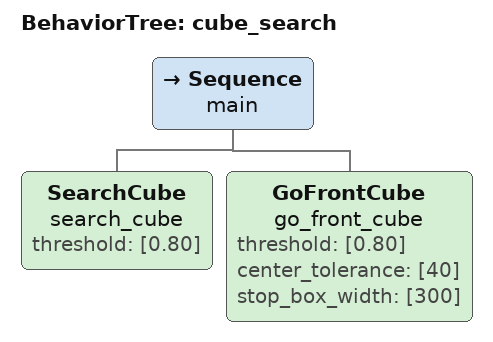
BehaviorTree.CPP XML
<root>
    <BehaviorTree ID="cube_search">
        <Sequence name="main">

            <!-- 1. 信頼度80%以上のキューブを探す -->
            <SearchCube
                name="search_cube"
                threshold="[0.80]"/>

            <!-- 2. 中央に合わせながら接近する -->
            <GoFrontCube
                name="go_front_cube"
                threshold="[0.80]"
                center_tolerance="[40]"
                stop_box_width="[300]"/>

        </Sequence>
    </BehaviorTree>
</root>
